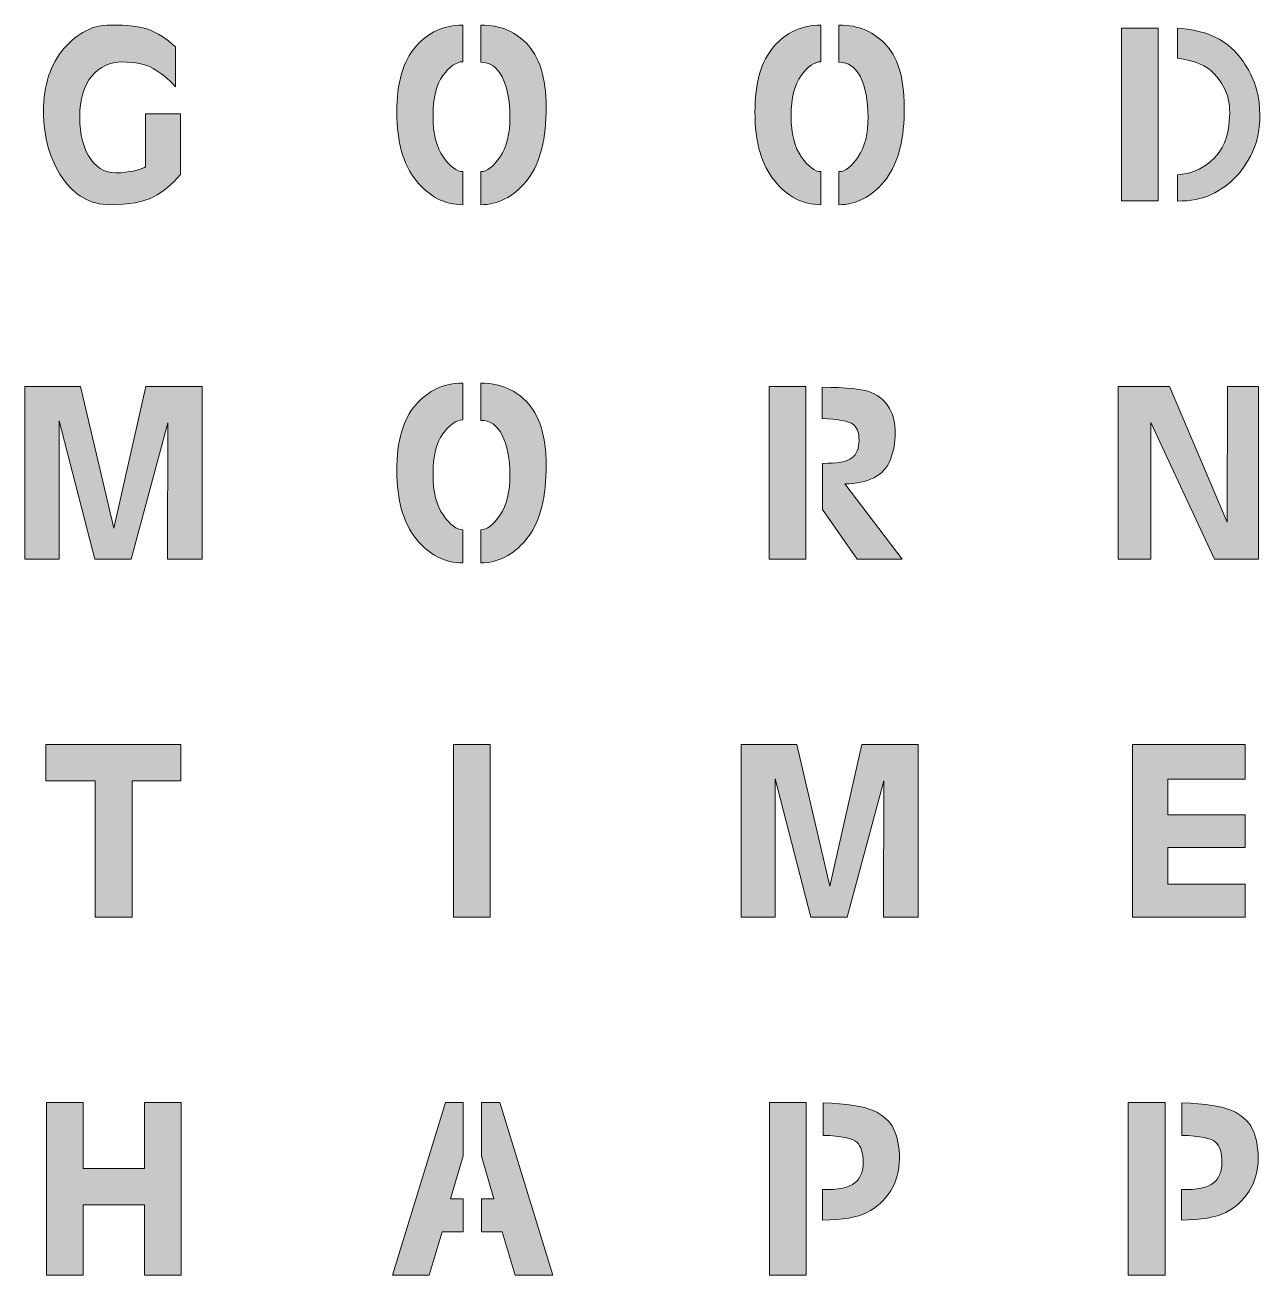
# Model space of a CAD drawing. Header units: inches. Extents: x -93 to 93, y -93 to 93.
# Drawn here: x -92.94 to -51.54, y 51.14 to 93.02 of the extents above; entities that cross this region are included whole.
import ezdxf

# ---------------------------------------------------------------- set-up
doc = ezdxf.new("R2010")
doc.units = ezdxf.units.IN
doc.header["$MEASUREMENT"] = 0
doc.layers.add('Top Copper', color=7, linetype='Continuous')

# ---------------------------------------------------------------- blocks, each defined once
blk = doc.blocks.new('block 91')
at = {"layer": 'Top Copper', "true_color": 0xffffff}
h = blk.add_hatch(color=7, dxfattribs=at)
h.dxf.hatch_style = 2
edge = h.paths.add_edge_path()
edge.add_spline(control_points=[(-79.837, 75.806), (-80.27, 76.343), (-80.486, 77.106), (-80.486, 78.093), (-80.486, 79.081), (-80.276, 79.816), (-79.854, 80.298), (-79.432, 80.78), (-78.907, 81.022), (-78.277, 81.022), (-78.277, 81.022), (-78.277, 79.791), (-78.277, 79.791), (-78.497, 79.785), (-78.718, 79.631), (-78.94, 79.328), (-79.162, 79.025), (-79.273, 78.574), (-79.273, 77.976), (-79.273, 77.379), (-79.158, 76.918), (-78.927, 76.594), (-78.696, 76.271), (-78.479, 76.109), (-78.277, 76.109), (-78.277, 76.109), (-78.277, 75), (-78.277, 75), (-78.884, 75), (-79.403, 75.269), (-79.837, 75.806)], knot_values=[0, 0, 0, 0, 1, 1, 1, 2, 2, 2, 3, 3, 3, 4, 4, 4, 5, 5, 5, 6, 6, 6, 7, 7, 7, 8, 8, 8, 9, 9, 9, 10, 10, 10, 10], degree=3, periodic=1)
edge = h.paths.add_edge_path()
edge.add_spline(control_points=[(-77.025, 76.607), (-76.803, 76.939), (-76.693, 77.384), (-76.696, 77.942), (-76.699, 78.499), (-76.786, 78.945), (-76.956, 79.28), (-77.126, 79.615), (-77.365, 79.78), (-77.671, 79.774), (-77.671, 79.774), (-77.671, 81.022), (-77.671, 81.022), (-77.012, 81.022), (-76.478, 80.789), (-76.068, 80.324), (-75.658, 79.859), (-75.463, 79.113), (-75.483, 78.085), (-75.503, 77.056), (-75.73, 76.285), (-76.163, 75.771), (-76.596, 75.257), (-77.099, 75), (-77.671, 75), (-77.671, 75), (-77.671, 76.109), (-77.671, 76.109), (-77.463, 76.109), (-77.248, 76.275), (-77.025, 76.607)], knot_values=[0, 0, 0, 0, 1, 1, 1, 2, 2, 2, 3, 3, 3, 4, 4, 4, 5, 5, 5, 6, 6, 6, 7, 7, 7, 8, 8, 8, 9, 9, 9, 10, 10, 10, 10], degree=3, periodic=1)
at = {"layer": 'Top Copper', "lineweight": 0}
for points in [[(-79.837, 75.806), (-80.27, 76.343), (-80.486, 77.106), (-80.486, 78.093), (-80.486, 79.081), (-80.276, 79.816), (-79.854, 80.298), (-79.432, 80.78), (-78.907, 81.022), (-78.277, 81.022), (-78.277, 81.022), (-78.277, 79.791), (-78.277, 79.791), (-78.497, 79.785), (-78.718, 79.631), (-78.94, 79.328), (-79.162, 79.025), (-79.273, 78.574), (-79.273, 77.976), (-79.273, 77.379), (-79.158, 76.918), (-78.927, 76.594), (-78.696, 76.271), (-78.479, 76.109), (-78.277, 76.109), (-78.277, 76.109), (-78.277, 75), (-78.277, 75), (-78.884, 75), (-79.403, 75.269), (-79.837, 75.806)], [(-77.025, 76.607), (-76.803, 76.939), (-76.693, 77.384), (-76.696, 77.942), (-76.699, 78.499), (-76.786, 78.945), (-76.956, 79.28), (-77.126, 79.615), (-77.365, 79.78), (-77.671, 79.774), (-77.671, 79.774), (-77.671, 81.022), (-77.671, 81.022), (-77.012, 81.022), (-76.478, 80.789), (-76.068, 80.324), (-75.658, 79.859), (-75.463, 79.113), (-75.483, 78.085), (-75.503, 77.056), (-75.73, 76.285), (-76.163, 75.771), (-76.596, 75.257), (-77.099, 75), (-77.671, 75), (-77.671, 75), (-77.671, 76.109), (-77.671, 76.109), (-77.463, 76.109), (-77.248, 76.275), (-77.025, 76.607)]]:
    blk.add_open_spline(points, degree=3, knots=[0, 0, 0, 0, 1, 1, 1, 2, 2, 2, 3, 3, 3, 4, 4, 4, 5, 5, 5, 6, 6, 6, 7, 7, 7, 8, 8, 8, 9, 9, 9, 10, 10, 10, 10], dxfattribs=at)
blk = doc.blocks.new('block 92')
at = {"layer": 'Top Copper', "true_color": 0xffffff}
h = blk.add_hatch(color=7, dxfattribs=at)
h.dxf.hatch_style = 2
h.paths.add_polyline_path([(-51.624, 75.13), (-53.097, 75.13), (-55.228, 79.705), (-55.228, 75.13), (-56.32, 75.13), (-56.32, 80.909), (-54.604, 80.909), (-52.672, 76.369), (-52.664, 80.909), (-51.624, 80.909)])
at = {"layer": 'Top Copper', "lineweight": 0}
blk.add_lwpolyline([(-51.624, 75.13), (-53.097, 75.13), (-55.228, 79.705), (-55.228, 75.13), (-56.32, 75.13), (-56.32, 80.909), (-54.604, 80.909), (-52.672, 76.369), (-52.664, 80.909), (-51.624, 80.909), (-51.624, 75.13)], dxfattribs=at)
blk = doc.blocks.new('block 96')
at = {"layer": 'Top Copper', "true_color": 0xffffff}
h = blk.add_hatch(color=7, dxfattribs=at)
h.dxf.hatch_style = 2
h.paths.add_polyline_path([(-66.785, 80.909), (-66.785, 75.13), (-68.015, 75.13), (-68.015, 80.909)])
edge = h.paths.add_edge_path()
edge.add_spline(control_points=[(-65.243, 78.518), (-65.081, 78.645), (-65, 78.841), (-65, 79.107), (-65, 79.373), (-65.071, 79.554), (-65.212, 79.653), (-65.354, 79.751), (-65.696, 79.814), (-66.239, 79.843), (-66.239, 79.843), (-66.239, 80.883), (-66.239, 80.883), (-65.419, 80.883), (-64.87, 80.825), (-64.593, 80.71), (-64.316, 80.594), (-64.112, 80.416), (-63.982, 80.177), (-63.852, 79.937), (-63.787, 79.663), (-63.787, 79.354), (-63.787, 79.045), (-63.841, 78.75), (-63.947, 78.47), (-64.054, 78.19), (-64.242, 77.984), (-64.51, 77.851), (-64.779, 77.718), (-65.101, 77.651), (-65.476, 77.651), (-65.476, 77.651), (-63.553, 75.13), (-63.553, 75.13), (-63.553, 75.13), (-65.061, 75.13), (-65.061, 75.13), (-65.061, 75.13), (-66.23, 76.785), (-66.23, 76.785), (-66.23, 76.785), (-66.23, 78.336), (-66.23, 78.336), (-65.734, 78.33), (-65.404, 78.391), (-65.243, 78.518)], knot_values=[0, 0, 0, 0, 1, 1, 1, 2, 2, 2, 3, 3, 3, 4, 4, 4, 5, 5, 5, 6, 6, 6, 7, 7, 7, 8, 8, 8, 9, 9, 9, 10, 10, 10, 11, 11, 11, 12, 12, 12, 13, 13, 13, 14, 14, 14, 15, 15, 15, 15], degree=3, periodic=1)
at = {"layer": 'Top Copper', "lineweight": 0}
blk.add_lwpolyline([(-66.785, 80.909), (-66.785, 75.13), (-68.015, 75.13), (-68.015, 80.909), (-66.785, 80.909)], dxfattribs=at)
blk.add_open_spline([(-65.243, 78.518), (-65.081, 78.645), (-65, 78.841), (-65, 79.107), (-65, 79.373), (-65.071, 79.554), (-65.212, 79.653), (-65.354, 79.751), (-65.696, 79.814), (-66.239, 79.843), (-66.239, 79.843), (-66.239, 80.883), (-66.239, 80.883), (-65.419, 80.883), (-64.87, 80.825), (-64.593, 80.71), (-64.316, 80.594), (-64.112, 80.416), (-63.982, 80.177), (-63.852, 79.937), (-63.787, 79.663), (-63.787, 79.354), (-63.787, 79.045), (-63.841, 78.75), (-63.947, 78.47), (-64.054, 78.19), (-64.242, 77.984), (-64.51, 77.851), (-64.779, 77.718), (-65.101, 77.651), (-65.476, 77.651), (-65.476, 77.651), (-63.553, 75.13), (-63.553, 75.13), (-63.553, 75.13), (-65.061, 75.13), (-65.061, 75.13), (-65.061, 75.13), (-66.23, 76.785), (-66.23, 76.785), (-66.23, 76.785), (-66.23, 78.336), (-66.23, 78.336), (-65.734, 78.33), (-65.404, 78.391), (-65.243, 78.518)], degree=3, knots=[0, 0, 0, 0, 1, 1, 1, 2, 2, 2, 3, 3, 3, 4, 4, 4, 5, 5, 5, 6, 6, 6, 7, 7, 7, 8, 8, 8, 9, 9, 9, 10, 10, 10, 11, 11, 11, 12, 12, 12, 13, 13, 13, 14, 14, 14, 15, 15, 15, 15], dxfattribs=at)
blk = doc.blocks.new('block 97')
at = {"layer": 'Top Copper', "true_color": 0xffffff}
h = blk.add_hatch(color=7, dxfattribs=at)
h.dxf.hatch_style = 2
edge = h.paths.add_edge_path()
edge.add_spline(control_points=[(-67.839, 87.809), (-68.272, 88.346), (-68.489, 89.108), (-68.489, 90.096), (-68.489, 91.084), (-68.278, 91.819), (-67.856, 92.301), (-67.435, 92.783), (-66.909, 93.024), (-66.28, 93.024), (-66.28, 93.024), (-66.28, 91.794), (-66.28, 91.794), (-66.499, 91.788), (-66.72, 91.634), (-66.943, 91.331), (-67.165, 91.027), (-67.276, 90.577), (-67.276, 89.979), (-67.276, 89.381), (-67.161, 88.92), (-66.929, 88.597), (-66.699, 88.274), (-66.482, 88.112), (-66.28, 88.112), (-66.28, 88.112), (-66.28, 87.003), (-66.28, 87.003), (-66.886, 87.003), (-67.406, 87.272), (-67.839, 87.809)], knot_values=[0, 0, 0, 0, 1, 1, 1, 2, 2, 2, 3, 3, 3, 4, 4, 4, 5, 5, 5, 6, 6, 6, 7, 7, 7, 8, 8, 8, 9, 9, 9, 10, 10, 10, 10], degree=3, periodic=1)
edge = h.paths.add_edge_path()
edge.add_spline(control_points=[(-65.028, 88.61), (-64.806, 88.942), (-64.696, 89.387), (-64.699, 89.944), (-64.702, 90.502), (-64.788, 90.948), (-64.958, 91.283), (-65.129, 91.618), (-65.367, 91.783), (-65.673, 91.777), (-65.673, 91.777), (-65.673, 93.024), (-65.673, 93.024), (-65.015, 93.024), (-64.481, 92.792), (-64.071, 92.327), (-63.66, 91.862), (-63.466, 91.115), (-63.486, 90.087), (-63.506, 89.059), (-63.733, 88.288), (-64.166, 87.774), (-64.599, 87.26), (-65.101, 87.003), (-65.673, 87.003), (-65.673, 87.003), (-65.673, 88.112), (-65.673, 88.112), (-65.465, 88.112), (-65.25, 88.278), (-65.028, 88.61)], knot_values=[0, 0, 0, 0, 1, 1, 1, 2, 2, 2, 3, 3, 3, 4, 4, 4, 5, 5, 5, 6, 6, 6, 7, 7, 7, 8, 8, 8, 9, 9, 9, 10, 10, 10, 10], degree=3, periodic=1)
at = {"layer": 'Top Copper', "lineweight": 0}
for points in [[(-67.839, 87.809), (-68.272, 88.346), (-68.489, 89.108), (-68.489, 90.096), (-68.489, 91.084), (-68.278, 91.819), (-67.856, 92.301), (-67.435, 92.783), (-66.909, 93.024), (-66.28, 93.024), (-66.28, 93.024), (-66.28, 91.794), (-66.28, 91.794), (-66.499, 91.788), (-66.72, 91.634), (-66.943, 91.331), (-67.165, 91.027), (-67.276, 90.577), (-67.276, 89.979), (-67.276, 89.381), (-67.161, 88.92), (-66.929, 88.597), (-66.699, 88.274), (-66.482, 88.112), (-66.28, 88.112), (-66.28, 88.112), (-66.28, 87.003), (-66.28, 87.003), (-66.886, 87.003), (-67.406, 87.272), (-67.839, 87.809)], [(-65.028, 88.61), (-64.806, 88.942), (-64.696, 89.387), (-64.699, 89.944), (-64.702, 90.502), (-64.788, 90.948), (-64.958, 91.283), (-65.129, 91.618), (-65.367, 91.783), (-65.673, 91.777), (-65.673, 91.777), (-65.673, 93.024), (-65.673, 93.024), (-65.015, 93.024), (-64.481, 92.792), (-64.071, 92.327), (-63.66, 91.862), (-63.466, 91.115), (-63.486, 90.087), (-63.506, 89.059), (-63.733, 88.288), (-64.166, 87.774), (-64.599, 87.26), (-65.101, 87.003), (-65.673, 87.003), (-65.673, 87.003), (-65.673, 88.112), (-65.673, 88.112), (-65.465, 88.112), (-65.25, 88.278), (-65.028, 88.61)]]:
    blk.add_open_spline(points, degree=3, knots=[0, 0, 0, 0, 1, 1, 1, 2, 2, 2, 3, 3, 3, 4, 4, 4, 5, 5, 5, 6, 6, 6, 7, 7, 7, 8, 8, 8, 9, 9, 9, 10, 10, 10, 10], dxfattribs=at)
blk = doc.blocks.new('block 106')
at = {"layer": 'Top Copper', "true_color": 0xffffff}
h = blk.add_hatch(color=7, dxfattribs=at)
h.dxf.hatch_style = 2
h.paths.add_polyline_path([(-88.942, 54.708), (-88.942, 56.917), (-87.711, 56.917), (-87.711, 51.138), (-88.942, 51.138), (-88.942, 53.486), (-90.995, 53.486), (-90.995, 51.138), (-92.225, 51.138), (-92.225, 56.917), (-90.995, 56.917), (-90.995, 54.708)])
at = {"layer": 'Top Copper', "lineweight": 0}
blk.add_lwpolyline([(-88.942, 54.708), (-88.942, 56.917), (-87.711, 56.917), (-87.711, 51.138), (-88.942, 51.138), (-88.942, 53.486), (-90.995, 53.486), (-90.995, 51.138), (-92.225, 51.138), (-92.225, 56.917), (-90.995, 56.917), (-90.995, 54.708), (-88.942, 54.708)], dxfattribs=at)
blk = doc.blocks.new('block 107')
at = {"layer": 'Top Copper', "true_color": 0xffffff}
h = blk.add_hatch(color=7, dxfattribs=at)
h.dxf.hatch_style = 2
h.paths.add_polyline_path([(-80.634, 51.138), (-78.858, 56.917), (-78.26, 56.917), (-78.26, 55.132), (-78.684, 53.686), (-78.26, 53.686), (-78.26, 52.585), (-78.962, 52.585), (-79.403, 51.138)])
h.paths.add_polyline_path([(-75.262, 51.138), (-76.518, 51.138), (-76.952, 52.585), (-77.653, 52.585), (-77.653, 53.686), (-77.237, 53.686), (-77.653, 55.124), (-77.653, 56.917), (-77.03, 56.917)])
at = {"layer": 'Top Copper', "lineweight": 0}
for points in [[(-80.634, 51.138), (-78.858, 56.917), (-78.26, 56.917), (-78.26, 55.132), (-78.684, 53.686), (-78.26, 53.686), (-78.26, 52.585), (-78.962, 52.585), (-79.403, 51.138), (-80.634, 51.138)], [(-75.262, 51.138), (-76.518, 51.138), (-76.952, 52.585), (-77.653, 52.585), (-77.653, 53.686), (-77.237, 53.686), (-77.653, 55.124), (-77.653, 56.917), (-77.03, 56.917), (-75.262, 51.138)]]:
    blk.add_lwpolyline(points, dxfattribs=at)
blk = doc.blocks.new('block 108')
at = {"layer": 'Top Copper', "true_color": 0xffffff}
h = blk.add_hatch(color=7, dxfattribs=at)
h.dxf.hatch_style = 2
h.paths.add_polyline_path([(-54.751, 51.138), (-55.981, 51.138), (-55.981, 56.917), (-54.751, 56.917)])
edge = h.paths.add_edge_path()
edge.add_spline(control_points=[(-54.205, 52.975), (-54.205, 52.975), (-54.205, 53.998), (-54.205, 53.998), (-53.674, 53.992), (-53.314, 54.067), (-53.126, 54.223), (-52.939, 54.379), (-52.845, 54.611), (-52.845, 54.92), (-52.845, 55.229), (-52.915, 55.452), (-53.057, 55.587), (-53.198, 55.723), (-53.575, 55.8), (-54.188, 55.817), (-54.188, 55.817), (-54.188, 56.908), (-54.188, 56.908), (-53.396, 56.88), (-52.837, 56.793), (-52.511, 56.649), (-52.185, 56.504), (-51.957, 56.301), (-51.827, 56.038), (-51.697, 55.775), (-51.632, 55.441), (-51.632, 55.037), (-51.632, 54.633), (-51.733, 54.27), (-51.935, 53.95), (-52.137, 53.629), (-52.399, 53.39), (-52.719, 53.231), (-53.04, 53.072), (-53.535, 52.987), (-54.205, 52.975)], knot_values=[0, 0, 0, 0, 1, 1, 1, 2, 2, 2, 3, 3, 3, 4, 4, 4, 5, 5, 5, 6, 6, 6, 7, 7, 7, 8, 8, 8, 9, 9, 9, 10, 10, 10, 11, 11, 11, 12, 12, 12, 12], degree=3, periodic=1)
at = {"layer": 'Top Copper', "lineweight": 0}
blk.add_lwpolyline([(-54.751, 51.138), (-55.981, 51.138), (-55.981, 56.917), (-54.751, 56.917), (-54.751, 51.138)], dxfattribs=at)
blk.add_open_spline([(-54.205, 52.975), (-54.205, 52.975), (-54.205, 53.998), (-54.205, 53.998), (-53.674, 53.992), (-53.314, 54.067), (-53.126, 54.223), (-52.939, 54.379), (-52.845, 54.611), (-52.845, 54.92), (-52.845, 55.229), (-52.915, 55.452), (-53.057, 55.587), (-53.198, 55.723), (-53.575, 55.8), (-54.188, 55.817), (-54.188, 55.817), (-54.188, 56.908), (-54.188, 56.908), (-53.396, 56.88), (-52.837, 56.793), (-52.511, 56.649), (-52.185, 56.504), (-51.957, 56.301), (-51.827, 56.038), (-51.697, 55.775), (-51.632, 55.441), (-51.632, 55.037), (-51.632, 54.633), (-51.733, 54.27), (-51.935, 53.95), (-52.137, 53.629), (-52.399, 53.39), (-52.719, 53.231), (-53.04, 53.072), (-53.535, 52.987), (-54.205, 52.975)], degree=3, knots=[0, 0, 0, 0, 1, 1, 1, 2, 2, 2, 3, 3, 3, 4, 4, 4, 5, 5, 5, 6, 6, 6, 7, 7, 7, 8, 8, 8, 9, 9, 9, 10, 10, 10, 11, 11, 11, 12, 12, 12, 12], dxfattribs=at)
blk = doc.blocks.new('block 109')
at = {"layer": 'Top Copper', "true_color": 0xffffff}
h = blk.add_hatch(color=7, dxfattribs=at)
h.dxf.hatch_style = 2
h.paths.add_polyline_path([(-66.768, 51.138), (-67.998, 51.138), (-67.998, 56.917), (-66.768, 56.917)])
edge = h.paths.add_edge_path()
edge.add_spline(control_points=[(-66.222, 52.975), (-66.222, 52.975), (-66.222, 53.998), (-66.222, 53.998), (-65.69, 53.992), (-65.331, 54.067), (-65.143, 54.223), (-64.955, 54.379), (-64.862, 54.611), (-64.862, 54.92), (-64.862, 55.229), (-64.932, 55.452), (-65.074, 55.587), (-65.215, 55.723), (-65.592, 55.8), (-66.204, 55.817), (-66.204, 55.817), (-66.204, 56.908), (-66.204, 56.908), (-65.413, 56.88), (-64.854, 56.793), (-64.528, 56.649), (-64.202, 56.504), (-63.974, 56.301), (-63.843, 56.038), (-63.714, 55.775), (-63.648, 55.441), (-63.648, 55.037), (-63.648, 54.633), (-63.75, 54.27), (-63.952, 53.95), (-64.154, 53.629), (-64.415, 53.39), (-64.736, 53.231), (-65.056, 53.072), (-65.552, 52.987), (-66.222, 52.975)], knot_values=[0, 0, 0, 0, 1, 1, 1, 2, 2, 2, 3, 3, 3, 4, 4, 4, 5, 5, 5, 6, 6, 6, 7, 7, 7, 8, 8, 8, 9, 9, 9, 10, 10, 10, 11, 11, 11, 12, 12, 12, 12], degree=3, periodic=1)
at = {"layer": 'Top Copper', "lineweight": 0}
blk.add_lwpolyline([(-66.768, 51.138), (-67.998, 51.138), (-67.998, 56.917), (-66.768, 56.917), (-66.768, 51.138)], dxfattribs=at)
blk.add_open_spline([(-66.222, 52.975), (-66.222, 52.975), (-66.222, 53.998), (-66.222, 53.998), (-65.69, 53.992), (-65.331, 54.067), (-65.143, 54.223), (-64.955, 54.379), (-64.862, 54.611), (-64.862, 54.92), (-64.862, 55.229), (-64.932, 55.452), (-65.074, 55.587), (-65.215, 55.723), (-65.592, 55.8), (-66.204, 55.817), (-66.204, 55.817), (-66.204, 56.908), (-66.204, 56.908), (-65.413, 56.88), (-64.854, 56.793), (-64.528, 56.649), (-64.202, 56.504), (-63.974, 56.301), (-63.843, 56.038), (-63.714, 55.775), (-63.648, 55.441), (-63.648, 55.037), (-63.648, 54.633), (-63.75, 54.27), (-63.952, 53.95), (-64.154, 53.629), (-64.415, 53.39), (-64.736, 53.231), (-65.056, 53.072), (-65.552, 52.987), (-66.222, 52.975)], degree=3, knots=[0, 0, 0, 0, 1, 1, 1, 2, 2, 2, 3, 3, 3, 4, 4, 4, 5, 5, 5, 6, 6, 6, 7, 7, 7, 8, 8, 8, 9, 9, 9, 10, 10, 10, 11, 11, 11, 12, 12, 12, 12], dxfattribs=at)
blk = doc.blocks.new('block 111')
at = {"layer": 'Top Copper', "true_color": 0xffffff}
h = blk.add_hatch(color=7, dxfattribs=at)
h.dxf.hatch_style = 2
h.paths.add_polyline_path([(-87.718, 68.911), (-87.718, 67.698), (-89.356, 67.698), (-89.356, 63.133), (-90.586, 63.133), (-90.586, 67.698), (-92.241, 67.698), (-92.241, 68.911)])
at = {"layer": 'Top Copper', "lineweight": 0}
blk.add_lwpolyline([(-87.718, 68.911), (-87.718, 67.698), (-89.356, 67.698), (-89.356, 63.133), (-90.586, 63.133), (-90.586, 67.698), (-92.241, 67.698), (-92.241, 68.911), (-87.718, 68.911)], dxfattribs=at)
blk = doc.blocks.new('block 112')
at = {"layer": 'Top Copper', "true_color": 0xffffff}
h = blk.add_hatch(color=7, dxfattribs=at)
h.dxf.hatch_style = 2
h.paths.add_polyline_path([(-77.355, 68.911), (-77.355, 63.133), (-78.585, 63.133), (-78.585, 68.911)])
at = {"layer": 'Top Copper', "lineweight": 0}
blk.add_lwpolyline([(-77.355, 68.911), (-77.355, 63.133), (-78.585, 63.133), (-78.585, 68.911), (-77.355, 68.911)], dxfattribs=at)
blk = doc.blocks.new('block 113')
at = {"layer": 'Top Copper', "true_color": 0xffffff}
h = blk.add_hatch(color=7, dxfattribs=at)
h.dxf.hatch_style = 2
h.paths.add_polyline_path([(-63.019, 63.133), (-64.18, 63.133), (-64.171, 67.698), (-65.401, 63.133), (-66.614, 63.133), (-67.81, 67.759), (-67.81, 63.133), (-68.953, 63.133), (-68.953, 68.911), (-67.09, 68.911), (-65.982, 64.164), (-64.907, 68.911), (-63.019, 68.911)])
at = {"layer": 'Top Copper', "lineweight": 0}
blk.add_lwpolyline([(-63.019, 63.133), (-64.18, 63.133), (-64.171, 67.698), (-65.401, 63.133), (-66.614, 63.133), (-67.81, 67.759), (-67.81, 63.133), (-68.953, 63.133), (-68.953, 68.911), (-67.09, 68.911), (-65.982, 64.164), (-64.907, 68.911), (-63.019, 68.911), (-63.019, 63.133)], dxfattribs=at)
blk = doc.blocks.new('block 120')
at = {"layer": 'Top Copper', "true_color": 0xffffff}
h = blk.add_hatch(color=7, dxfattribs=at)
h.dxf.hatch_style = 2
h.paths.add_polyline_path([(-87.006, 75.13), (-88.167, 75.13), (-88.158, 79.696), (-89.389, 75.13), (-90.602, 75.13), (-91.797, 79.757), (-91.797, 75.13), (-92.941, 75.13), (-92.941, 80.909), (-91.078, 80.909), (-89.969, 76.161), (-88.895, 80.909), (-87.006, 80.909)])
at = {"layer": 'Top Copper', "lineweight": 0}
blk.add_lwpolyline([(-87.006, 75.13), (-88.167, 75.13), (-88.158, 79.696), (-89.389, 75.13), (-90.602, 75.13), (-91.797, 79.757), (-91.797, 75.13), (-92.941, 75.13), (-92.941, 80.909), (-91.078, 80.909), (-89.969, 76.161), (-88.895, 80.909), (-87.006, 80.909), (-87.006, 75.13)], dxfattribs=at)
blk = doc.blocks.new('block 122')
at = {"layer": 'Top Copper', "true_color": 0xffffff}
h = blk.add_hatch(color=7, dxfattribs=at)
h.dxf.hatch_style = 2
edge = h.paths.add_edge_path()
edge.add_spline(control_points=[(-87.737, 88.017), (-88.008, 87.687), (-88.308, 87.436), (-88.638, 87.263), (-88.967, 87.09), (-89.455, 87.003), (-90.102, 87.003), (-90.749, 87.003), (-91.28, 87.306), (-91.696, 87.913), (-92.112, 88.519), (-92.32, 89.26), (-92.32, 90.135), (-92.32, 91.01), (-92.092, 91.71), (-91.635, 92.236), (-91.179, 92.761), (-90.662, 93.024), (-90.084, 93.024), (-89.507, 93.024), (-89.077, 92.972), (-88.794, 92.868), (-88.511, 92.764), (-88.213, 92.574), (-87.901, 92.297), (-87.901, 92.297), (-87.901, 90.954), (-87.901, 90.954), (-88.138, 91.219), (-88.388, 91.424), (-88.651, 91.569), (-88.913, 91.713), (-89.254, 91.785), (-89.673, 91.785), (-90.092, 91.785), (-90.435, 91.626), (-90.704, 91.309), (-90.972, 90.991), (-91.107, 90.535), (-91.107, 89.94), (-91.107, 89.345), (-90.984, 88.874), (-90.738, 88.528), (-90.493, 88.181), (-90.155, 88.03), (-89.725, 88.073), (-89.295, 88.116), (-89.022, 88.184), (-88.906, 88.277), (-88.906, 88.277), (-88.906, 90.044), (-88.906, 90.044), (-88.906, 90.044), (-87.728, 90.044), (-87.728, 90.044), (-87.728, 90.044), (-87.737, 88.017), (-87.737, 88.017)], knot_values=[0, 0, 0, 0, 1, 1, 1, 2, 2, 2, 3, 3, 3, 4, 4, 4, 5, 5, 5, 6, 6, 6, 7, 7, 7, 8, 8, 8, 9, 9, 9, 10, 10, 10, 11, 11, 11, 12, 12, 12, 13, 13, 13, 14, 14, 14, 15, 15, 15, 16, 16, 16, 17, 17, 17, 18, 18, 18, 19, 19, 19, 19], degree=3, periodic=1)
at = {"layer": 'Top Copper', "lineweight": 0}
blk.add_open_spline([(-87.737, 88.017), (-88.008, 87.687), (-88.308, 87.436), (-88.638, 87.263), (-88.967, 87.09), (-89.455, 87.003), (-90.102, 87.003), (-90.749, 87.003), (-91.28, 87.306), (-91.696, 87.913), (-92.112, 88.519), (-92.32, 89.26), (-92.32, 90.135), (-92.32, 91.01), (-92.092, 91.71), (-91.635, 92.236), (-91.179, 92.761), (-90.662, 93.024), (-90.084, 93.024), (-89.507, 93.024), (-89.077, 92.972), (-88.794, 92.868), (-88.511, 92.764), (-88.213, 92.574), (-87.901, 92.297), (-87.901, 92.297), (-87.901, 90.954), (-87.901, 90.954), (-88.138, 91.219), (-88.388, 91.424), (-88.651, 91.569), (-88.913, 91.713), (-89.254, 91.785), (-89.673, 91.785), (-90.092, 91.785), (-90.435, 91.626), (-90.704, 91.309), (-90.972, 90.991), (-91.107, 90.535), (-91.107, 89.94), (-91.107, 89.345), (-90.984, 88.874), (-90.738, 88.528), (-90.493, 88.181), (-90.155, 88.03), (-89.725, 88.073), (-89.295, 88.116), (-89.022, 88.184), (-88.906, 88.277), (-88.906, 88.277), (-88.906, 90.044), (-88.906, 90.044), (-88.906, 90.044), (-87.728, 90.044), (-87.728, 90.044), (-87.728, 90.044), (-87.737, 88.017), (-87.737, 88.017)], degree=3, knots=[0, 0, 0, 0, 1, 1, 1, 2, 2, 2, 3, 3, 3, 4, 4, 4, 5, 5, 5, 6, 6, 6, 7, 7, 7, 8, 8, 8, 9, 9, 9, 10, 10, 10, 11, 11, 11, 12, 12, 12, 13, 13, 13, 14, 14, 14, 15, 15, 15, 16, 16, 16, 17, 17, 17, 18, 18, 18, 19, 19, 19, 19], dxfattribs=at)
blk = doc.blocks.new('block 123')
at = {"layer": 'Top Copper', "true_color": 0xffffff}
h = blk.add_hatch(color=7, dxfattribs=at)
h.dxf.hatch_style = 2
edge = h.paths.add_edge_path()
edge.add_spline(control_points=[(-79.837, 87.809), (-80.27, 88.346), (-80.486, 89.108), (-80.486, 90.096), (-80.486, 91.084), (-80.276, 91.819), (-79.854, 92.301), (-79.432, 92.783), (-78.907, 93.024), (-78.277, 93.024), (-78.277, 93.024), (-78.277, 91.794), (-78.277, 91.794), (-78.497, 91.788), (-78.718, 91.634), (-78.94, 91.331), (-79.162, 91.027), (-79.273, 90.577), (-79.273, 89.979), (-79.273, 89.381), (-79.158, 88.92), (-78.927, 88.597), (-78.696, 88.274), (-78.479, 88.112), (-78.277, 88.112), (-78.277, 88.112), (-78.277, 87.003), (-78.277, 87.003), (-78.884, 87.003), (-79.403, 87.272), (-79.837, 87.809)], knot_values=[0, 0, 0, 0, 1, 1, 1, 2, 2, 2, 3, 3, 3, 4, 4, 4, 5, 5, 5, 6, 6, 6, 7, 7, 7, 8, 8, 8, 9, 9, 9, 10, 10, 10, 10], degree=3, periodic=1)
edge = h.paths.add_edge_path()
edge.add_spline(control_points=[(-77.025, 88.61), (-76.803, 88.942), (-76.693, 89.387), (-76.696, 89.944), (-76.699, 90.502), (-76.786, 90.948), (-76.956, 91.283), (-77.126, 91.618), (-77.365, 91.783), (-77.671, 91.777), (-77.671, 91.777), (-77.671, 93.024), (-77.671, 93.024), (-77.012, 93.024), (-76.478, 92.792), (-76.068, 92.327), (-75.658, 91.862), (-75.463, 91.115), (-75.483, 90.087), (-75.503, 89.059), (-75.73, 88.288), (-76.163, 87.774), (-76.596, 87.26), (-77.099, 87.003), (-77.671, 87.003), (-77.671, 87.003), (-77.671, 88.112), (-77.671, 88.112), (-77.463, 88.112), (-77.248, 88.278), (-77.025, 88.61)], knot_values=[0, 0, 0, 0, 1, 1, 1, 2, 2, 2, 3, 3, 3, 4, 4, 4, 5, 5, 5, 6, 6, 6, 7, 7, 7, 8, 8, 8, 9, 9, 9, 10, 10, 10, 10], degree=3, periodic=1)
at = {"layer": 'Top Copper', "lineweight": 0}
for points in [[(-79.837, 87.809), (-80.27, 88.346), (-80.486, 89.108), (-80.486, 90.096), (-80.486, 91.084), (-80.276, 91.819), (-79.854, 92.301), (-79.432, 92.783), (-78.907, 93.024), (-78.277, 93.024), (-78.277, 93.024), (-78.277, 91.794), (-78.277, 91.794), (-78.497, 91.788), (-78.718, 91.634), (-78.94, 91.331), (-79.162, 91.027), (-79.273, 90.577), (-79.273, 89.979), (-79.273, 89.381), (-79.158, 88.92), (-78.927, 88.597), (-78.696, 88.274), (-78.479, 88.112), (-78.277, 88.112), (-78.277, 88.112), (-78.277, 87.003), (-78.277, 87.003), (-78.884, 87.003), (-79.403, 87.272), (-79.837, 87.809)], [(-77.025, 88.61), (-76.803, 88.942), (-76.693, 89.387), (-76.696, 89.944), (-76.699, 90.502), (-76.786, 90.948), (-76.956, 91.283), (-77.126, 91.618), (-77.365, 91.783), (-77.671, 91.777), (-77.671, 91.777), (-77.671, 93.024), (-77.671, 93.024), (-77.012, 93.024), (-76.478, 92.792), (-76.068, 92.327), (-75.658, 91.862), (-75.463, 91.115), (-75.483, 90.087), (-75.503, 89.059), (-75.73, 88.288), (-76.163, 87.774), (-76.596, 87.26), (-77.099, 87.003), (-77.671, 87.003), (-77.671, 87.003), (-77.671, 88.112), (-77.671, 88.112), (-77.463, 88.112), (-77.248, 88.278), (-77.025, 88.61)]]:
    blk.add_open_spline(points, degree=3, knots=[0, 0, 0, 0, 1, 1, 1, 2, 2, 2, 3, 3, 3, 4, 4, 4, 5, 5, 5, 6, 6, 6, 7, 7, 7, 8, 8, 8, 9, 9, 9, 10, 10, 10, 10], dxfattribs=at)
blk = doc.blocks.new('block 124')
at = {"layer": 'Top Copper', "true_color": 0xffffff}
h = blk.add_hatch(color=7, dxfattribs=at)
h.dxf.hatch_style = 2
h.paths.add_polyline_path([(-54.978, 92.92), (-54.978, 91.751), (-54.978, 88.233), (-54.978, 87.133), (-56.208, 87.133), (-56.208, 92.92)])
edge = h.paths.add_edge_path()
edge.add_spline(control_points=[(-52.352, 92.076), (-51.919, 91.576), (-51.67, 91.03), (-51.603, 90.438), (-51.537, 89.846), (-51.589, 89.342), (-51.759, 88.926), (-51.929, 88.511), (-52.134, 88.18), (-52.374, 87.934), (-52.614, 87.689), (-52.89, 87.493), (-53.201, 87.345), (-53.513, 87.198), (-53.892, 87.124), (-54.336, 87.124), (-54.336, 87.124), (-54.336, 88.008), (-54.336, 88.008), (-53.915, 88.025), (-53.544, 88.174), (-53.223, 88.454), (-52.903, 88.734), (-52.708, 89.082), (-52.638, 89.498), (-52.569, 89.914), (-52.568, 90.265), (-52.634, 90.551), (-52.7, 90.837), (-52.858, 91.117), (-53.106, 91.391), (-53.355, 91.666), (-53.765, 91.84), (-54.336, 91.915), (-54.336, 91.915), (-54.336, 92.92), (-54.336, 92.92), (-53.447, 92.857), (-52.786, 92.575), (-52.352, 92.076)], knot_values=[0, 0, 0, 0, 1, 1, 1, 2, 2, 2, 3, 3, 3, 4, 4, 4, 5, 5, 5, 6, 6, 6, 7, 7, 7, 8, 8, 8, 9, 9, 9, 10, 10, 10, 11, 11, 11, 12, 12, 12, 13, 13, 13, 13], degree=3, periodic=1)
at = {"layer": 'Top Copper', "lineweight": 0}
blk.add_lwpolyline([(-54.978, 92.92), (-54.978, 91.751), (-54.978, 88.233), (-54.978, 87.133), (-56.208, 87.133), (-56.208, 92.92), (-54.978, 92.92)], dxfattribs=at)
blk.add_open_spline([(-52.352, 92.076), (-51.919, 91.576), (-51.67, 91.03), (-51.603, 90.438), (-51.537, 89.846), (-51.589, 89.342), (-51.759, 88.926), (-51.929, 88.511), (-52.134, 88.18), (-52.374, 87.934), (-52.614, 87.689), (-52.89, 87.493), (-53.201, 87.345), (-53.513, 87.198), (-53.892, 87.124), (-54.336, 87.124), (-54.336, 87.124), (-54.336, 88.008), (-54.336, 88.008), (-53.915, 88.025), (-53.544, 88.174), (-53.223, 88.454), (-52.903, 88.734), (-52.708, 89.082), (-52.638, 89.498), (-52.569, 89.914), (-52.568, 90.265), (-52.634, 90.551), (-52.7, 90.837), (-52.858, 91.117), (-53.106, 91.391), (-53.355, 91.666), (-53.765, 91.84), (-54.336, 91.915), (-54.336, 91.915), (-54.336, 92.92), (-54.336, 92.92), (-53.447, 92.857), (-52.786, 92.575), (-52.352, 92.076)], degree=3, knots=[0, 0, 0, 0, 1, 1, 1, 2, 2, 2, 3, 3, 3, 4, 4, 4, 5, 5, 5, 6, 6, 6, 7, 7, 7, 8, 8, 8, 9, 9, 9, 10, 10, 10, 11, 11, 11, 12, 12, 12, 13, 13, 13, 13], dxfattribs=at)
blk = doc.blocks.new('block 140')
at = {"layer": 'Top Copper', "true_color": 0xffffff}
h = blk.add_hatch(color=7, dxfattribs=at)
h.dxf.hatch_style = 2
h.paths.add_polyline_path([(-52.069, 68.911), (-52.069, 67.75), (-54.659, 67.75), (-54.659, 66.563), (-52.069, 66.563), (-52.069, 65.463), (-54.659, 65.463), (-54.659, 64.233), (-52.069, 64.233), (-52.069, 63.133), (-55.837, 63.133), (-55.837, 68.911)])
at = {"layer": 'Top Copper', "lineweight": 0}
blk.add_lwpolyline([(-52.069, 68.911), (-52.069, 67.75), (-54.659, 67.75), (-54.659, 66.563), (-52.069, 66.563), (-52.069, 65.463), (-54.659, 65.463), (-54.659, 64.233), (-52.069, 64.233), (-52.069, 63.133), (-55.837, 63.133), (-55.837, 68.911), (-52.069, 68.911)], dxfattribs=at)

msp = doc.modelspace()

# ---------------------------------------------------------------- block references
at = {"layer": 'Top Copper'}
for name in ['block 122', 'block 123', 'block 97', 'block 124', 'block 120', 'block 91', 'block 96', 'block 92', 'block 111', 'block 112', 'block 113', 'block 140', 'block 106', 'block 107', 'block 109', 'block 108']:
    msp.add_blockref(name, (0, 0), dxfattribs=at)

doc.saveas('drawing.dxf')
